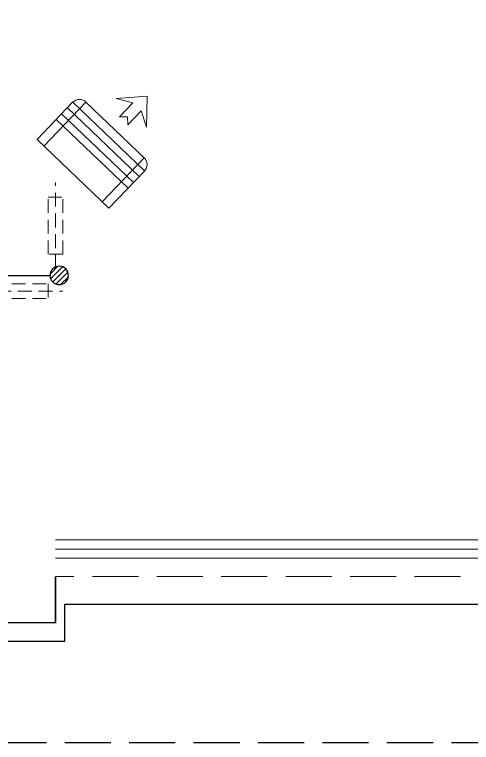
# Model space of a CAD drawing. Extents: x 3002737 to 4077523, y -995787 to -7267.
# Drawn here: x 3050515 to 3052996, y -929343 to -925392 of the extents above; entities that cross this region are included whole.
import ezdxf

# ---------------------------------------------------------------- set-up
doc = ezdxf.new("R2010")
doc.units = 0
doc.header["$LTSCALE"] = 1000
doc.header["$MEASUREMENT"] = 0
doc.linetypes.add('DASH', pattern=[0.35, 0.25, -0.1])
doc.linetypes.add('HIDDEN', pattern=[0.375, 0.25, -0.125])
doc.layers.get('0').update_dxf_attribs({"linetype": 'CONTINUOUS'})
for name, color, linetype in [('!!电气', 1, 'CONTINUOUS'), ('LVTRY', 252, 'CONTINUOUS'), ('VPIPE-凝结', 150, 'CONTINUOUS'), ('卫生间', 6, 'CONTINUOUS'), ('看线', 185, 'CONTINUOUS')]:
    doc.layers.add(name, color=color, linetype=linetype)
for name, color, linetype, lineweight in [('平面-栏杆', 56, 'CONTINUOUS', 15), ('平面-看线', 252, 'CONTINUOUS', 15), ('平面-空调室内机', 176, 'CONTINUOUS', 9), ('平面-空调预留孔', 252, 'CONTINUOUS', 15)]:
    doc.layers.add(name, color=color, linetype=linetype, lineweight=lineweight)

# ---------------------------------------------------------------- blocks, each defined once
blk = doc.blocks.new('A$C148B7D8E')
at = {"layer": '卫生间', "color": 252, "linetype": 'DASH'}
blk.add_lwpolyline([(16100, 14000), (16100, 15400), (7700, 15400), (7700, 10800), (7300, 10800), (7300, 10000), (900, 10000), (900, 9000), (-900, 9000), (-900, -900), (1750, -900), (1750, -2100), (23450, -2100), (23450, -900), (25100, -900)], dxfattribs=at)
blk = doc.blocks.new('$lvtry$00000171')
for p, q in [((-74.2, 10.6), (-10.6, 74.2)), ((-69.8, -27.4), (27.4, 69.8)), ((-53, -53), (53, 53)), ((-27.4, -69.8), (69.8, 27.4)), ((10.6, -74.2), (74.2, -10.6))]:
    blk.add_line(p, q)
blk.add_circle((0, 0), 75)
blk.add_point((0, 0))
blk = doc.blocks.new('dasdasf1sa2f31as32f')
at = {"color": 8}
for p, q in [((-116, 585.6), (43.3, 640.5)), ((82.7, 476.6), (43.3, 640.5)), ((-22.8, 585.5), (-116, 585.6)), ((-22.8, 585.5), (-73.4, 493.2)), ((32.4, 555.1), (-18.1, 462.9)), ((82.7, 476.6), (32.4, 555.1)), ((-269.8, 524.3), (-427.7, 236.5)), ((-269.8, 524.3), (113.7, 314)), ((-473.5, 259.7), (-339.5, 504)), ((134.6, 245.5), (-338.8, 505.1)), ((-31.3, 504.4), (-73.4, 493.2)), ((-18.1, 462.9), (-31.3, 504.4)), ((114.7, 208.4), (-359.1, 468.2)), ((92.6, 168.8), (-380.9, 428.5)), ((72.3, 131.9), (-401.1, 391.6)), ((113.7, 314), (-44.2, 26.2)), ((0, 0), (-473.5, 259.7)), ((134, 244.4), (0, 0))]:
    blk.add_line(p, q, dxfattribs=at)
for centre, start, end in [((-294.5, 479.4), 61.2593, 151.2593), ((89, 269), 331.2593, 61.2593)]:
    blk.add_arc(centre, 51.3, start, end, dxfattribs=at)
blk = doc.blocks.new('dongkong')
at = {"layer": '平面-空调预留孔', "color": 8, "linetype": 'HIDDEN', "ltscale": 0.3}
for p, q in [((-603796, 210899.9), (-603796, 210431.5)), ((-603836, 210821), (-603836, 210510.8)), ((-603836, 210821), (-603756, 210821)), ((-603756, 210821), (-603756, 210510.8))]:
    blk.add_line(p, q, dxfattribs=at)
blk.add_lwpolyline([(-603756, 210510.8), (-603836, 210510.8)], dxfattribs=at)
blk = doc.blocks.new('GDGDRGDGDRGDR')
at = {"layer": '平面-空调室内机', "ltscale": 0.3}
for p, rotation in [((-179479.5, 653502.9), 180), ((634787.3, 1046278.1), 89.99999999999999)]:
    blk.add_blockref('dongkong', p, dxfattribs=dict(at, rotation=rotation))
at = {"layer": '平面-空调预留孔', "rotation": 344.9999999966897}
blk.add_blockref('dasdasf1sa2f31as32f', (424606.8, 442932.1), dxfattribs=at)
blk = doc.blocks.new('A$C5F341E43')
at = {"color": 252, "const_width": 8}
blk.add_lwpolyline([(2550, -100), (2550, -400), (2650, -400), (2650, -350), (3700, -350), (3700, -100)], dxfattribs=at)
at = {"layer": 'VPIPE-凝结', "color": 252, "ltscale": 0.1}
blk.add_line((3330, 1535), (3670, 1535), dxfattribs=at)
at = {"layer": '平面-栏杆', "color": 252}
for points in [[(8350, 50), (3700, 50)], [(8350, 0), (3700, 0)]]:
    blk.add_lwpolyline(points, dxfattribs=at)
at = {"layer": '平面-看线', "color": 252}
blk.add_lwpolyline([(8350, 100), (3700, 100)], dxfattribs=at)
at = {"layer": '平面-看线', "color": 252, "linetype": 'DASH'}
blk.add_lwpolyline([(8350, -100), (3700, -100)], dxfattribs=at)
at = {"layer": '看线', "color": 252}
blk.add_lwpolyline([(2550, 100), (2500, 100), (2500, -450), (3750, -450), (3750, -250)], dxfattribs=at)
at = {"layer": '看线', "color": 252, "ltscale": 0.5}
blk.add_lwpolyline([(3750, -250), (8350, -250)], dxfattribs=at)
at = {"color": 252}
for name, p in [('A$C148B7D8E', (-100, 1100)), ('GDGDRGDGDRGDR', (-420616.6, -441032.1))]:
    blk.add_blockref(name, p, dxfattribs=at)
at = {"layer": 'LVTRY', "color": 252, "xscale": -0.6666666667107825, "yscale": 0.6666666667107825, "rotation": 90.00000000602213}
blk.add_blockref('$lvtry$00000171', (3720, 1535), dxfattribs=at)

msp = doc.modelspace()

# ---------------------------------------------------------------- block references
at = {"layer": '!!电气'}
msp.add_blockref('A$C5F341E43', (3047037.4, -928343.2), dxfattribs=at)

doc.saveas('drawing.dxf')
